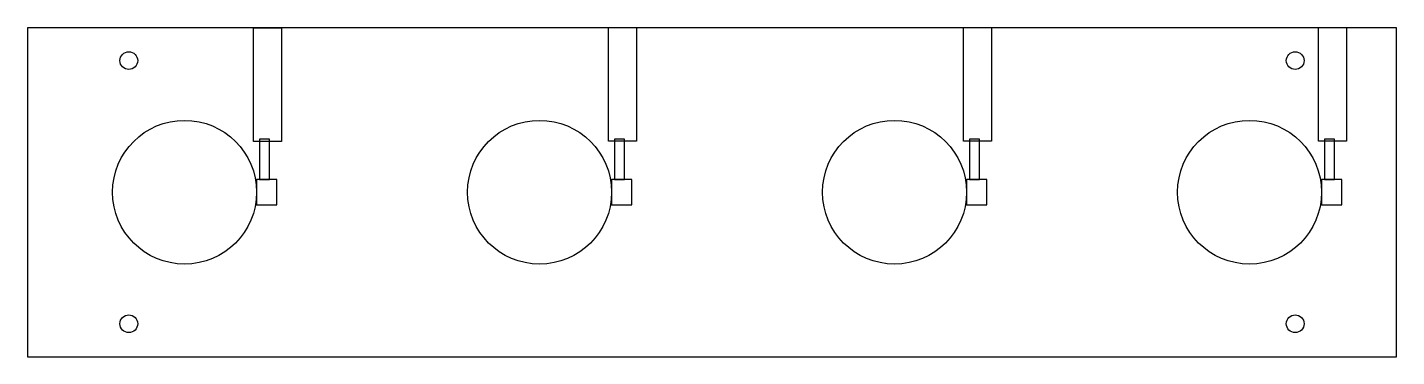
# Model space of a CAD drawing. Header units: millimetres. Extents: x 0 to 270, y 0 to 65.
import ezdxf

# ---------------------------------------------------------------- set-up
doc = ezdxf.new("R2010")
doc.units = ezdxf.units.MM
doc.layers.get('0').update_dxf_attribs({"lineweight": 25})

# ---------------------------------------------------------------- blocks, each defined once
blk = doc.blocks.new('top_hole')
for p, q in [((-2.76, 37.5), (2.76, 37.5)), ((-2.76, 15), (-2.76, 37.5)), ((2.76, 37.5), (2.76, 15)), ((2.76, 15), (-2.76, 15))]:
    blk.add_line(p, q)
blk = doc.blocks.new('ds18_holder')
for p, q in [((4, 2.5), (0, 2.5)), ((0, 2.5), (0, -2.5)), ((4, -2.5), (4, 2.5)), ((0, -2.5), (4, -2.5))]:
    blk.add_line(p, q)
blk = doc.blocks.new('ds18_wires')
for p, q in [((1, 8), (-1, 8)), ((-1, 8), (-1, 0)), ((1, 0), (1, 8)), ((-1, 0), (1, 0))]:
    blk.add_line(p, q)

msp = doc.modelspace()

# ---------------------------------------------------------------- linework, layer by layer
for p, q in [((270, 65), (0, 65)), ((0, 65), (0, 0)), ((270, 0), (270, 65)), ((0, 0), (270, 0))]:
    msp.add_line(p, q)
for centre, radius in [((20, 58.5), 1.75), ((250, 58.5), 1.75), ((31, 32.5), 14.2), ((101, 32.5), 14.2), ((171, 32.5), 14.2), ((241, 32.5), 14.2), ((20, 6.5), 1.75), ((250, 6.5), 1.75)]:
    msp.add_circle(centre, radius)

# ---------------------------------------------------------------- block references
for name, p in [('top_hole', (47.34, 27.5)), ('top_hole', (117.34, 27.58)), ('top_hole', (187.34, 27.58)), ('top_hole', (257.34, 27.58)), ('ds18_wires', (46.75, 35)), ('ds18_wires', (116.75, 35)), ('ds18_wires', (186.75, 35)), ('ds18_wires', (256.75, 35)), ('ds18_holder', (45.2, 32.5)), ('ds18_holder', (115.2, 32.5)), ('ds18_holder', (185.2, 32.5)), ('ds18_holder', (255.2, 32.5))]:
    msp.add_blockref(name, p)

doc.saveas('drawing.dxf')
